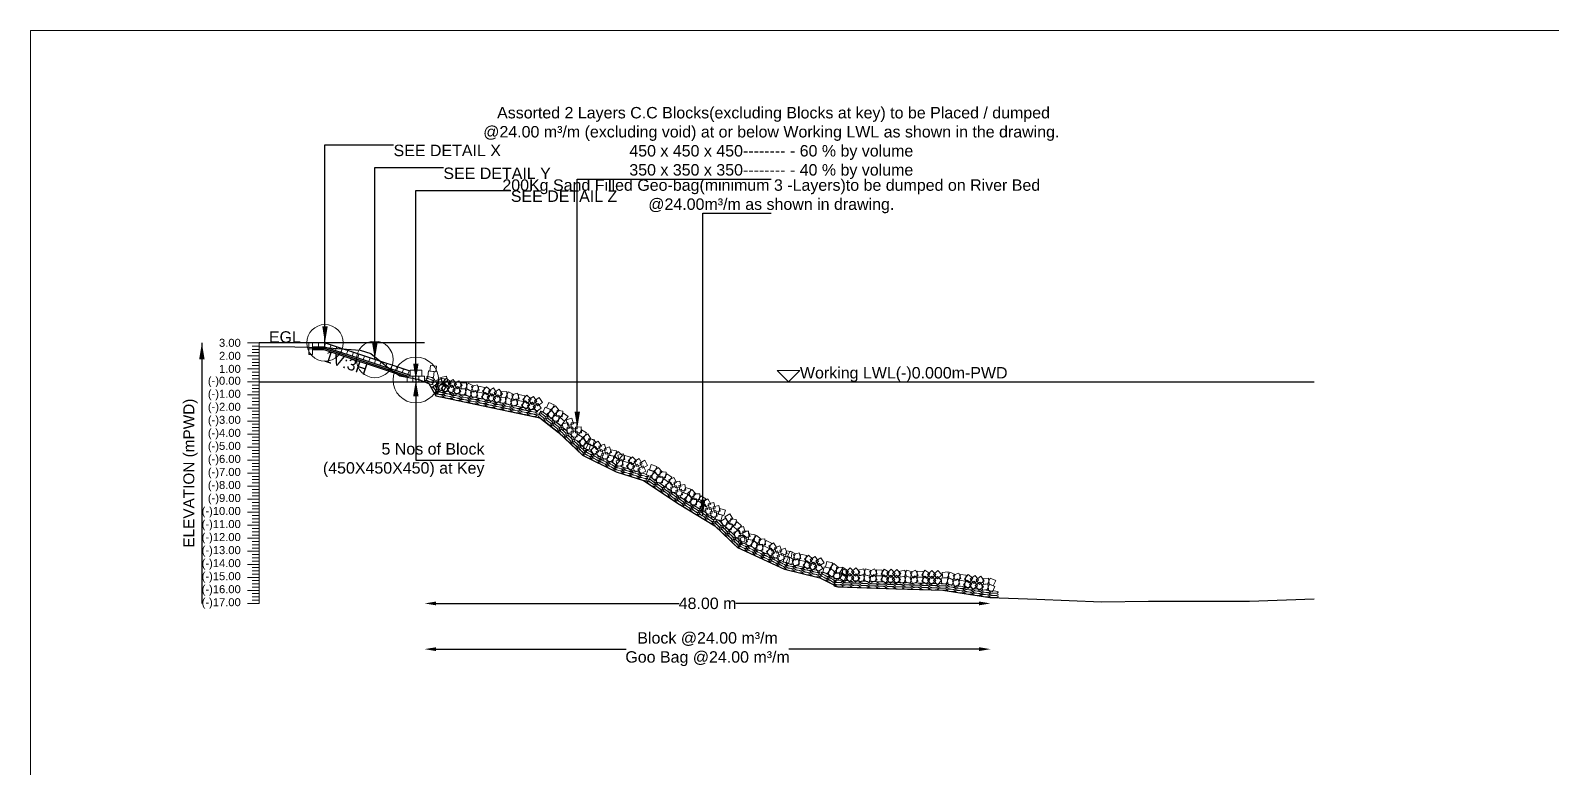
# Model space of a CAD drawing. Header units: inches. Extents: x 89000 to 380017, y -7071 to 0.
# Drawn here: x 280000 to 286658, y -3229 to 0 of the extents above; entities that cross this region are included whole.
import ezdxf

# ---------------------------------------------------------------- set-up
doc = ezdxf.new("R2010")
doc.units = ezdxf.units.IN
doc.header["$LTSCALE"] = 7
doc.header["$MEASUREMENT"] = 0
for name, color, linetype, lineweight in [('Cross Section Labels', 7, 'Continuous', 9), ('Existing_Bed_Level for Xsection', 7, 'Continuous', 25), ('Long Section Labels', 7, 'Continuous', 9)]:
    doc.layers.add(name, color=color, linetype=linetype, lineweight=lineweight)
doc.styles.get("Standard").update_dxf_attribs({"font": 'arial.ttf'})
doc.dimstyles.new('Appron Lebeling Style', dxfattribs={"dimtxt": 50, "dimasz": 50, "dimexe": 0.18, "dimexo": 0.0625, "dimgap": 0.09, "dimtad": 0, "dimtih": 1, "dimtoh": 1, "dimdec": 4, "dimzin": 0, "dimdsep": 46, "dimtxsty": 'Standard', "dimcen": 0.09, "dimse1": 1, "dimse2": 1, "dimadec": 0, "dimazin": 0, "dimtfac": 1, "dimtdec": 4, "dimtofl": 0, "dimtmove": 0, "dimatfit": 3, "dimfxl": 1, "dimtolj": 1, "dimtzin": 0, "dimarcsym": 0})
doc.dimstyles.get("Standard").update_dxf_attribs({"dimtxt": 0.18, "dimasz": 0.18, "dimexe": 0.18, "dimexo": 0.0625, "dimgap": 0.09, "dimtad": 0, "dimtih": 1, "dimtoh": 1, "dimdec": 4, "dimzin": 0, "dimdsep": 46, "dimtxsty": 'Standard', "dimcen": 0.09, "dimadec": 0, "dimazin": 0, "dimtfac": 1, "dimtdec": 4, "dimtofl": 0, "dimtmove": 0, "dimatfit": 3, "dimfxl": 1, "dimtolj": 1, "dimtzin": 0, "dimarcsym": 0})

# ---------------------------------------------------------------- blocks, each defined once
blk = doc.blocks.new('*D23')
at = {"layer": 'Cross Section Labels', "color": 0, "lineweight": -2, "transparency": 16777216}
for p, q in [((281774.4, -2506.8), (282838.3, -2506.8)), ((284149.3, -2506.8), (283085.5, -2506.8))]:
    blk.add_line(p, q, dxfattribs=at)
at = {"layer": 'Cross Section Labels', "color": 0, "transparency": 16777216}
for points in [[(281774.4, -2498.5), (281774.4, -2515.2), (281724.4, -2506.8)], [(284149.3, -2498.5), (284149.3, -2515.2), (284199.3, -2506.8)]]:
    blk.add_solid(points, dxfattribs=at)
at = {"layer": 'Defpoints', "color": 0, "transparency": 16777216}
for p in [(281724.4, -1537.8), (284199.3, -2480.7), (284199.3, -2506.8)]:
    blk.add_point(p, dxfattribs=at)
at = {"layer": 'Cross Section Labels', "color": 0, "transparency": 16777216, "insert": (282961.9, -2506.8), "char_height": 50, "attachment_point": 5}
blk.add_mtext('\\A1;48.00 m', dxfattribs=at)
blk = doc.blocks.new('*D24')
at = {"layer": 'Cross Section Labels', "color": 0, "lineweight": -2, "transparency": 16777216}
for p, q in [((281774.4, -2706.8), (282606.3, -2706.8)), ((284149.3, -2706.8), (283317.5, -2706.8))]:
    blk.add_line(p, q, dxfattribs=at)
at = {"layer": 'Cross Section Labels', "color": 0, "transparency": 16777216}
for points in [[(281774.4, -2698.5), (281774.4, -2715.2), (281724.4, -2706.8)], [(284149.3, -2698.5), (284149.3, -2715.2), (284199.3, -2706.8)]]:
    blk.add_solid(points, dxfattribs=at)
at = {"layer": 'Defpoints', "color": 0, "transparency": 16777216}
for p in [(281724.4, -1537.8), (284199.3, -2480.7), (284199.3, -2706.8)]:
    blk.add_point(p, dxfattribs=at)
at = {"layer": 'Cross Section Labels', "color": 0, "transparency": 16777216, "insert": (282961.9, -2706.8), "char_height": 50, "attachment_point": 5}
blk.add_mtext('\\A1;Block @24.00 m³/m ^JGoo Bag @24.00 m³/m ', dxfattribs=at)

msp = doc.modelspace()

# ---------------------------------------------------------------- linework, layer by layer
at = {"layer": 'Cross Section Labels'}
for points in [[(280000, 0), (290000, 0), (290000, -7071), (280000, -7071)], [(283316.01746, -1537.84), (283366.01746, -1487.84), (283266.01746, -1487.84)]]:
    msp.add_lwpolyline(points, close=True, dxfattribs=at)
for centre, radius in [((281288.36746, -1366.84), 80), ((281506.39246, -1439.515), 80), ((281685.94246, -1529.29), 100)]:
    msp.add_circle(centre, radius, dxfattribs=at)
at = {"layer": 'Existing_Bed_Level for Xsection'}
for points in [[(281724.41746, -1366.84), (281000, -1366.84)], [(281000, -1383.199), (281157.00058, -1384.909), (281283.64038, -1387.759), (281441.70044, -1398.589), (281489.12038, -1413.979), (281568.03342, -1476.85), (281615.92516, -1510.48), (281694.61334, -1525.87), (281742.86763, -1545.25), (281773.54984, -1598.83), (282228.4599, -1694.59), (282310.20722, -1758.43), (282415.39611, -1858.75), (282562.14416, -1931.71), (282682.31685, -1968.76), (282838.19477, -2073.07), (282994.10104, -2167.69), (283092.75321, -2262.31), (283297.74346, -2357.5), (283453.59188, -2394.55), (283531.72963, -2434.45), (283785.94942, -2443.57), (283991.18819, -2449.27), (284196.45815, -2480.62), (284401.75433, -2488.6), (284685.41355, -2500), (284890.7875, -2497.15), (285096.1743, -2497.15), (285331.84296, -2496.58), (285616.01246, -2486.89)], [(281660.29246, -1490.815), (281291.00001, -1367.71752), (281288.36746, -1366.84), (281285.59251, -1366.84), (281234.29251, -1366.84)], [(281234.29251, -1383.94), (281285.59251, -1383.94), (281660.29246, -1508.83998)], [(281234.29251, -1389.64), (281284.66753, -1389.64), (281652.31753, -1512.19)], [(281234.29251, -1395.34), (281283.74255, -1395.34), (281647.46746, -1516.58164)], [(281000, -1537.84), (285616.01246, -1537.84)]]:
    msp.add_lwpolyline(points, dxfattribs=at)
at = {"layer": 'Long Section Labels'}
for points in [[(281000, -1366.84), (280950, -1366.84)], [(281000, -1381.09), (280970, -1381.09)], [(281000, -1395.34), (280970, -1395.34)], [(281000, -2506.84), (281000, -2449.84), (281000, -2392.84), (281000, -2335.84), (281000, -2278.84), (281000, -2221.84), (281000, -2164.84), (281000, -2107.84), (281000, -2050.84), (281000, -1993.84), (281000, -1936.84), (281000, -1879.84), (281000, -1822.84), (281000, -1765.84), (281000, -1708.84), (281000, -1651.84), (281000, -1594.84), (281000, -1537.84), (281000, -1480.84), (281000, -1423.84), (281000, -1366.84)], [(281000, -1423.84), (280950, -1423.84)], [(281000, -1409.59), (280970, -1409.59)], [(281000, -1438.09), (280970, -1438.09)], [(281000, -1452.34), (280970, -1452.34)], [(281000, -1480.84), (280950, -1480.84)], [(281000, -1466.59), (280970, -1466.59)], [(281000, -1495.09), (280970, -1495.09)], [(281000, -1509.34), (280970, -1509.34)], [(281000, -1523.59), (280970, -1523.59)], [(281000, -1537.84), (280950, -1537.84)], [(281000, -1594.84), (280950, -1594.84)], [(281000, -1552.09), (280970, -1552.09)], [(281000, -1566.34), (280970, -1566.34)], [(281000, -1580.59), (280970, -1580.59)], [(281000, -1651.84), (280950, -1651.84)], [(281000, -1609.09), (280970, -1609.09)], [(281000, -1623.34), (280970, -1623.34)], [(281000, -1637.59), (280970, -1637.59)], [(281000, -1708.84), (280950, -1708.84)], [(281000, -1666.09), (280970, -1666.09)], [(281000, -1680.34), (280970, -1680.34)], [(281000, -1694.59), (280970, -1694.59)], [(281000, -1723.09), (280970, -1723.09)], [(281000, -1765.84), (280950, -1765.84)], [(281000, -1737.34), (280970, -1737.34)], [(281000, -1751.59), (280970, -1751.59)], [(281000, -1780.09), (280970, -1780.09)], [(281000, -1794.34), (280970, -1794.34)], [(281000, -1822.84), (280950, -1822.84)], [(281000, -1808.59), (280970, -1808.59)], [(281000, -1837.09), (280970, -1837.09)], [(281000, -1851.34), (280970, -1851.34)], [(281000, -1879.84), (280950, -1879.84)], [(281000, -1865.59), (280970, -1865.59)], [(281000, -1894.09), (280970, -1894.09)], [(281000, -1908.34), (280970, -1908.34)], [(281000, -1922.59), (280970, -1922.59)], [(281000, -1936.84), (280950, -1936.84)], [(281000, -1993.84), (280950, -1993.84)], [(281000, -1951.09), (280970, -1951.09)], [(281000, -1965.34), (280970, -1965.34)], [(281000, -1979.59), (280970, -1979.59)], [(281000, -2050.84), (280950, -2050.84)], [(281000, -2008.09), (280970, -2008.09)], [(281000, -2022.34), (280970, -2022.34)], [(281000, -2036.59), (280970, -2036.59)], [(281000, -2107.84), (280950, -2107.84)], [(281000, -2065.09), (280970, -2065.09)], [(281000, -2079.34), (280970, -2079.34)], [(281000, -2093.59), (280970, -2093.59)], [(281000, -2122.09), (280970, -2122.09)], [(281000, -2164.84), (280950, -2164.84)], [(281000, -2136.34), (280970, -2136.34)], [(281000, -2150.59), (280970, -2150.59)], [(281000, -2179.09), (280970, -2179.09)], [(281000, -2193.34), (280970, -2193.34)], [(281000, -2221.84), (280950, -2221.84)], [(281000, -2207.59), (280970, -2207.59)], [(281000, -2236.09), (280970, -2236.09)], [(281000, -2250.34), (280970, -2250.34)], [(281000, -2278.84), (280950, -2278.84)], [(281000, -2264.59), (280970, -2264.59)], [(281000, -2293.09), (280970, -2293.09)], [(281000, -2307.34), (280970, -2307.34)], [(281000, -2321.59), (280970, -2321.59)], [(281000, -2335.84), (280950, -2335.84)], [(281000, -2392.84), (280950, -2392.84)], [(281000, -2350.09), (280970, -2350.09)], [(281000, -2364.34), (280970, -2364.34)], [(281000, -2378.59), (280970, -2378.59)], [(281000, -2449.84), (280950, -2449.84)], [(281000, -2407.09), (280970, -2407.09)], [(281000, -2421.34), (280970, -2421.34)], [(281000, -2435.59), (280970, -2435.59)], [(281000, -2506.84), (280950, -2506.84)], [(281000, -2464.09), (280970, -2464.09)], [(281000, -2478.34), (280970, -2478.34)], [(281000, -2492.59), (280970, -2492.59)]]:
    msp.add_lwpolyline(points, dxfattribs=at)
for points in [[(281234.29251, -1366.84), (281217.19251, -1366.84), (281217.19251, -1392.49), (281234.29251, -1392.49)], [(281234.29251, -1392.49), (281217.19251, -1392.49), (281217.19251, -1418.14), (281234.29251, -1418.14)], [(281259.94251, -1366.84), (281234.29251, -1366.84), (281234.29251, -1383.94), (281259.94251, -1383.94)], [(281285.59251, -1366.84), (281259.94251, -1366.84), (281259.94251, -1383.94), (281285.59251, -1383.94)], [(281315.33373, -1375.82876), (281291.00001, -1367.71752), (281285.59251, -1383.94), (281309.92624, -1392.05124)], [(281339.66746, -1383.94), (281315.33373, -1375.82876), (281309.92624, -1392.05124), (281334.25996, -1400.16248)], [(281364.00118, -1392.05124), (281339.66746, -1383.94), (281334.25996, -1400.16248), (281358.59369, -1408.27373)], [(281388.33491, -1400.16248), (281364.00118, -1392.05124), (281358.59369, -1408.27373), (281382.92742, -1416.38497)], [(281412.66864, -1408.27373), (281388.33491, -1400.16248), (281382.92742, -1416.38497), (281407.26114, -1424.49621)], [(281437.00236, -1416.38497), (281412.66864, -1408.27373), (281407.26114, -1424.49621), (281431.59487, -1432.60745)], [(281461.33609, -1424.49621), (281437.00236, -1416.38497), (281431.59487, -1432.60745), (281455.9286, -1440.7187)], [(281485.66982, -1432.60745), (281461.33609, -1424.49621), (281455.9286, -1440.7187), (281480.26232, -1448.82994)], [(281510.00354, -1440.7187), (281485.66982, -1432.60745), (281480.26232, -1448.82994), (281504.59605, -1456.94118)], [(281534.33727, -1448.82994), (281510.00354, -1440.7187), (281504.59605, -1456.94118), (281528.92978, -1465.05242)], [(281558.671, -1456.94118), (281534.33727, -1448.82994), (281528.92978, -1465.05242), (281553.2635, -1473.16366)], [(281583.00472, -1465.05242), (281558.671, -1456.94118), (281553.2635, -1473.16366), (281577.59723, -1481.27491)], [(281607.33845, -1473.16366), (281583.00472, -1465.05242), (281577.59723, -1481.27491), (281601.93096, -1489.38615)], [(281631.67218, -1481.27491), (281607.33845, -1473.16366), (281601.93096, -1489.38615), (281626.26468, -1497.49739)], [(281656.0059, -1489.38615), (281631.67218, -1481.27491), (281626.26468, -1497.49739), (281650.59841, -1505.60863)], [(281673.11746, -1512.19), (281647.46746, -1512.19), (281647.46746, -1537.84), (281673.11746, -1537.84)], [(281685.94246, -1486.54), (281660.29246, -1486.54), (281660.29246, -1512.19), (281685.94246, -1512.19)], [(281698.76746, -1512.19), (281673.11746, -1512.19), (281673.11746, -1537.84), (281698.76746, -1537.84)], [(281711.59246, -1486.54), (281685.94246, -1486.54), (281685.94246, -1512.19), (281711.59246, -1512.19)], [(281724.41746, -1512.19), (281698.76746, -1512.19), (281698.76746, -1537.84), (281724.41746, -1537.84)], [(281766.19928, -1492.54415), (281740.73344, -1489.47597), (281737.66527, -1514.94181), (281763.1311, -1518.00999)], [(281775.75873, -1468.74207), (281750.2929, -1465.67389), (281747.22472, -1491.13972), (281772.69055, -1494.2079)], [(281804.13617, -1549.69258), (281797.59013, -1524.89194), (281772.78949, -1531.43798), (281779.33553, -1556.23862)], [(281810.62964, -1524.50405), (281785.52972, -1519.22044), (281780.24611, -1544.32036), (281805.34603, -1549.60397)], [(281826.39496, -1536.94624), (281819.84891, -1512.1456), (281795.04827, -1518.69164), (281801.59431, -1543.49228)], [(281838.64774, -1538.70015), (281819.54212, -1521.58588), (281802.42786, -1540.69149), (281821.53347, -1557.80576)], [(281849.38086, -1527.2326), (281827.89088, -1541.23629), (281841.89457, -1562.72627), (281863.38455, -1548.72258)], [(281805.34603, -1549.60397), (281780.24611, -1544.32036), (281774.9625, -1569.42028), (281800.06242, -1574.70389)], [(281818.74771, -1558.20229), (281796.5874, -1545.28552), (281783.67063, -1567.44583), (281805.83094, -1580.3626)], [(281833.36412, -1563.80007), (281814.25851, -1546.6858), (281797.14425, -1565.79141), (281816.24986, -1582.90568)], [(281841.00649, -1545.45595), (281818.84618, -1532.53918), (281805.92941, -1554.69949), (281828.08972, -1567.61626)], [(281844.09725, -1552.33252), (281822.60727, -1566.33621), (281836.61096, -1587.82619), (281858.10094, -1573.8225)], [(281883.20383, -1579.09197), (281869.18303, -1557.61315), (281847.70421, -1571.63395), (281861.72501, -1593.11277)], [(281888.48744, -1553.99206), (281874.46665, -1532.51324), (281852.98783, -1546.53403), (281867.00862, -1568.01285)], [(281902.66093, -1567.14169), (281877.04905, -1568.53958), (281878.44695, -1594.15146), (281904.05883, -1592.75357)], [(281907.94455, -1542.04177), (281882.33267, -1543.43967), (281883.73056, -1569.05155), (281909.34244, -1567.65365)], [(281932.89353, -1580.29502), (281910.0187, -1568.69052), (281898.41419, -1591.56535), (281921.28903, -1603.16986)], [(281938.17714, -1555.1951), (281915.30231, -1543.5906), (281903.69781, -1566.46543), (281926.57264, -1578.06994)], [(281948.96584, -1575.04212), (281924.5821, -1583.00174), (281932.54172, -1607.38548), (281956.92546, -1599.42586)], [(281954.24946, -1549.9422), (281929.86571, -1557.90182), (281937.82533, -1582.28556), (281962.20907, -1574.32594)], [(281981.04547, -1586.58926), (281955.94555, -1581.30565), (281950.66193, -1606.40557), (281975.76185, -1611.68918)], [(281986.32908, -1561.48934), (281961.22916, -1556.20573), (281955.94555, -1581.30565), (281981.04547, -1586.58926)], [(282009.06356, -1600.78535), (281989.95795, -1583.67109), (281972.84368, -1602.7767), (281991.94929, -1619.89096)], [(282014.34717, -1575.68543), (281995.24156, -1558.57117), (281978.12729, -1577.67678), (281997.23291, -1594.79104)], [(282019.79668, -1589.3178), (281998.3067, -1603.32149), (282012.31039, -1624.81147), (282033.80037, -1610.80778)], [(282025.0803, -1564.21788), (282003.59032, -1578.22157), (282017.59401, -1599.71155), (282039.08398, -1585.70786)], [(282058.90327, -1616.07726), (282044.88247, -1594.59844), (282023.40365, -1608.61924), (282037.42445, -1630.09806)], [(282064.18688, -1590.97734), (282050.16608, -1569.49852), (282028.68726, -1583.51932), (282042.70806, -1604.99814)], [(282083.64398, -1579.02705), (282058.0321, -1580.42495), (282059.43, -1606.03683), (282085.04188, -1604.63893)], [(282113.87658, -1592.18039), (282091.00174, -1580.57588), (282079.39724, -1603.45072), (282102.27207, -1615.05522)], [(282129.94889, -1586.92748), (282105.56515, -1594.8871), (282113.52476, -1619.27085), (282137.90851, -1611.31123)], [(282162.02851, -1598.47462), (282136.92859, -1593.19101), (282131.64498, -1618.29093), (282156.7449, -1623.57454)], [(282190.0466, -1612.67072), (282170.94099, -1595.55645), (282153.82673, -1614.66206), (282172.93234, -1631.77633)], [(282078.36037, -1604.12697), (282052.74849, -1605.52487), (282054.14639, -1631.13675), (282079.75827, -1629.73885)], [(282108.59296, -1617.28031), (282085.71813, -1605.6758), (282074.11363, -1628.55064), (282096.98846, -1640.15514)], [(282124.66528, -1612.0274), (282100.28153, -1619.98702), (282108.24115, -1644.37077), (282132.6249, -1636.41115)], [(282156.7449, -1623.57454), (282131.64498, -1618.29093), (282126.36137, -1643.39085), (282151.46129, -1648.67446)], [(282184.76299, -1637.77063), (282165.65738, -1620.65637), (282148.54312, -1639.76198), (282167.64873, -1656.87625)], [(282195.49612, -1626.30309), (282174.00614, -1640.30678), (282188.00983, -1661.79675), (282209.49981, -1647.79307)], [(282200.77973, -1601.20317), (282179.28975, -1615.20686), (282193.29344, -1636.69684), (282214.78342, -1622.69315)], [(282234.6027, -1653.06254), (282220.5819, -1631.58372), (282199.10308, -1645.60452), (282213.12388, -1667.08334)], [(282239.88631, -1627.96262), (282225.86552, -1606.4838), (282204.3867, -1620.5046), (282218.40749, -1641.98342)], [(282274.97654, -1657.82825), (282251.36145, -1647.81576), (282241.34896, -1671.43085), (282264.96405, -1681.44334)], [(282290.76396, -1637.61242), (282267.14887, -1627.59993), (282257.13637, -1651.21502), (282280.75147, -1661.22751)], [(282296.3394, -1682.94097), (282280.90259, -1662.45616), (282260.41778, -1677.89296), (282275.85458, -1698.37778)], [(282312.12681, -1662.72514), (282296.69001, -1642.24032), (282276.20519, -1657.67713), (282291.642, -1678.16194)], [(282328.87113, -1665.07885), (282303.47214, -1661.49925), (282299.89254, -1686.89825), (282325.29154, -1690.47784)], [(282313.08372, -1685.29468), (282287.68472, -1681.71509), (282284.10513, -1707.11408), (282309.50412, -1710.69368)], [(282336.81188, -1709.77759), (282316.59605, -1693.99017), (282300.80863, -1714.20601), (282321.02447, -1729.99342)], [(282352.5993, -1689.56175), (282332.38346, -1673.77434), (282316.59605, -1693.99017), (282336.81188, -1709.77759)], [(282357.82906, -1739.45268), (282350.59065, -1714.8452), (282325.98317, -1722.08361), (282333.22158, -1746.69109)], [(282375.53167, -1720.89089), (282368.29327, -1696.28342), (282343.68579, -1703.52182), (282350.9242, -1728.1293)], [(282390.69338, -1716.78879), (282365.05034, -1717.38611), (282365.64765, -1743.02915), (282391.2907, -1742.43184)], [(282372.99077, -1735.35058), (282347.34772, -1735.9479), (282347.94504, -1761.59094), (282373.58808, -1760.99362)], [(282392.15984, -1778.68579), (282391.5421, -1753.04323), (282365.89954, -1753.66096), (282366.51728, -1779.30352)], [(282414.99363, -1778.76459), (282392.48008, -1766.47384), (282380.18932, -1788.98739), (282402.70287, -1801.27814)], [(282409.86245, -1760.124), (282409.24472, -1734.48144), (282383.60216, -1735.09918), (282384.21989, -1760.74174)], [(282432.69624, -1760.20281), (282410.18269, -1747.91205), (282397.89194, -1770.4256), (282420.40549, -1782.71636)], [(282433.77795, -1805.86015), (282420.43481, -1783.95392), (282398.52857, -1797.29706), (282411.87171, -1819.20329)], [(282451.48056, -1787.29837), (282438.13742, -1765.39213), (282416.23119, -1778.73527), (282429.57433, -1800.64151)], [(282467.91146, -1791.29058), (282442.98881, -1785.22563), (282436.92386, -1810.14829), (282461.84652, -1816.21324)], [(282473.75498, -1798.00957), (282450.78706, -1786.59041), (282439.3679, -1809.55833), (282462.33582, -1820.97749)], [(282497.30874, -1818.78847), (282483.11472, -1797.42373), (282461.74998, -1811.61774), (282475.94399, -1832.98249)], [(282450.20885, -1809.85237), (282425.28619, -1803.78742), (282419.22124, -1828.71008), (282444.1439, -1834.77503)], [(282462.33582, -1820.97749), (282439.3679, -1809.55833), (282427.94874, -1832.52625), (282450.91666, -1843.94541)], [(282485.88958, -1841.75639), (282471.69556, -1820.39165), (282450.33082, -1834.58566), (282464.52483, -1855.95041)], [(282499.15915, -1833.35263), (282474.84056, -1841.50916), (282482.99709, -1865.82774), (282507.31567, -1857.67122)], [(282510.57831, -1810.38471), (282486.25972, -1818.54124), (282494.41625, -1842.85982), (282518.73483, -1834.7033)], [(282530.29002, -1869.07744), (282522.11413, -1844.76536), (282497.80205, -1852.94125), (282505.97794, -1877.25333)], [(282541.70918, -1846.10952), (282533.53329, -1821.79744), (282509.22121, -1829.97333), (282517.3971, -1854.28541)], [(282552.12511, -1862.39783), (282526.98329, -1857.31735), (282521.9028, -1882.45917), (282547.04463, -1887.53966)], [(282563.54427, -1839.42992), (282538.40244, -1834.34943), (282533.32196, -1859.49126), (282558.46378, -1864.57174)], [(282589.50346, -1859.75577), (282570.27706, -1842.77732), (282553.2986, -1862.00372), (282572.52501, -1878.98217)], [(282594.00019, -1852.51904), (282568.99067, -1858.21522), (282574.68684, -1883.22474), (282599.69636, -1877.52856)], [(282624.88929, -1866.95172), (282600.37779, -1859.39467), (282592.82074, -1883.90616), (282617.33224, -1891.46321)], [(282578.0843, -1882.72369), (282558.8579, -1865.74523), (282541.87945, -1884.97164), (282561.10585, -1901.95009)], [(282586.44314, -1877.03054), (282561.43362, -1882.72672), (282567.1298, -1907.73624), (282592.13931, -1902.04006)], [(282617.33224, -1891.46321), (282592.82074, -1883.90616), (282585.26369, -1908.41766), (282609.77519, -1915.97471)], [(282643.93456, -1908.16228), (282626.47425, -1889.37239), (282607.68436, -1906.83269), (282625.14467, -1925.62259)], [(282651.49161, -1883.65078), (282634.0313, -1864.86089), (282615.24141, -1882.3212), (282632.70172, -1901.11109)], [(282655.6715, -1897.72442), (282632.99084, -1909.704), (282644.97042, -1932.38465), (282667.65107, -1920.40508)], [(282663.22855, -1873.21292), (282640.54789, -1885.1925), (282652.52747, -1907.87316), (282675.20812, -1895.89358)], [(282692.16683, -1927.94833), (282680.16919, -1905.27721), (282657.49808, -1917.27485), (282669.49572, -1939.94596)], [(282699.72388, -1903.43683), (282687.72624, -1880.76572), (282665.05513, -1892.76335), (282677.05277, -1915.43446)], [(282725.96082, -1928.65363), (282701.6761, -1920.39682), (282693.41929, -1944.68153), (282717.70401, -1952.93835)], [(282740.22591, -1907.33628), (282715.9412, -1899.07946), (282707.68438, -1923.36418), (282731.9691, -1931.621)], [(282763.36989, -1930.81768), (282746.47486, -1911.51793), (282727.17511, -1928.41297), (282744.07014, -1947.71272)], [(282780.2416, -1931.93926), (282754.6487, -1930.22868), (282752.93812, -1955.82158), (282778.53101, -1957.53216)], [(282749.1048, -1952.13504), (282732.20977, -1932.83529), (282712.91002, -1949.73032), (282729.80505, -1969.03007)], [(282765.9765, -1953.25661), (282740.3836, -1951.54603), (282738.67302, -1977.13893), (282764.26592, -1978.84951)], [(282791.43334, -1975.93674), (282770.11599, -1961.67164), (282755.85089, -1982.989), (282777.16825, -1997.25409)], [(282805.69843, -1954.61938), (282784.38108, -1940.35429), (282770.11599, -1961.67164), (282791.43334, -1975.93674)], [(282812.13368, -1999.55957), (282800.79108, -1976.55375), (282777.78526, -1987.89635), (282789.12786, -2010.90217)], [(282826.39878, -1978.24222), (282815.05618, -1955.23639), (282792.05035, -1966.579), (282803.39295, -1989.58482)], [(282826.36977, -1992.92343), (282801.2072, -1997.90011), (282806.18388, -2023.06268), (282831.34645, -2018.086)], [(282840.63486, -1971.60607), (282815.47229, -1976.58276), (282820.44897, -2001.74533), (282845.61155, -1996.76865)], [(282866.93693, -2011.02174), (282861.94021, -1985.86313), (282836.78161, -1990.85985), (282841.77833, -2016.01846)], [(282852.67184, -2032.33909), (282847.67512, -2007.18049), (282822.51652, -2012.17721), (282827.51324, -2037.33581)], [(282875.1823, -2028.50929), (282850.89758, -2020.25248), (282842.64077, -2044.5372), (282866.92548, -2052.79401)], [(282889.44739, -2007.19194), (282865.16267, -1998.93512), (282856.90586, -2023.21984), (282881.19058, -2031.47666)], [(282897.33475, -2049.35085), (282879.60235, -2030.81751), (282861.06901, -2048.54991), (282878.80141, -2067.08324)], [(282910.6427, -2027.42321), (282892.9103, -2008.88988), (282874.37696, -2026.62228), (282892.10936, -2045.15561)], [(282914.23955, -2049.72484), (282888.59603, -2049.14828), (282888.01947, -2074.7918), (282913.66299, -2075.36836)], [(282927.5475, -2027.79721), (282901.90398, -2027.22065), (282901.32742, -2052.86417), (282926.97094, -2053.44073)], [(282940.67493, -2071.25643), (282918.7473, -2057.94848), (282905.43935, -2079.87611), (282927.36699, -2093.18406)], [(282953.98288, -2049.3288), (282932.05525, -2036.02085), (282918.7473, -2057.94848), (282940.67493, -2071.25643)], [(282975.70813, -2072.01262), (282963.35876, -2049.53118), (282940.87731, -2061.88055), (282953.22669, -2084.362)], [(282962.40019, -2093.94025), (282950.05081, -2071.45881), (282927.56936, -2083.80818), (282939.91874, -2106.28963)], [(282976.32872, -2086.68074), (282951.41098, -2092.76585), (282957.49609, -2117.6836), (282982.41384, -2111.59848)], [(282989.63667, -2064.75311), (282964.71893, -2070.83822), (282970.80404, -2095.75596), (282995.72178, -2089.67085)], [(283004.34896, -2124.89408), (282998.244, -2099.98119), (282973.33112, -2106.08615), (282979.43607, -2130.99904)], [(283017.65691, -2102.96645), (283011.55195, -2078.05356), (282986.63906, -2084.15852), (282992.74402, -2109.07141)], [(283026.66793, -2120.07206), (283002.04167, -2112.8978), (282994.86741, -2137.52406), (283019.49367, -2144.69832)], [(283039.97588, -2098.14443), (283015.34962, -2090.97017), (283008.17536, -2115.59643), (283032.80162, -2122.77069)], [(283072.70022, -2136.92407), (283059.41908, -2114.9802), (283037.4752, -2128.26134), (283050.75634, -2150.20521)], [(283054.94518, -2155.43573), (283041.66404, -2133.49185), (283019.72016, -2146.77299), (283033.0013, -2168.71687)], [(283071.36473, -2159.47439), (283046.45932, -2153.33899), (283040.32392, -2178.2444), (283065.22933, -2184.37979)], [(283092.48932, -2186.23611), (283073.97767, -2168.48108), (283056.22264, -2186.99273), (283074.73429, -2204.74777)], [(283089.11976, -2140.96273), (283064.21435, -2134.82734), (283058.07896, -2159.73274), (283082.98437, -2165.86814)], [(283110.24436, -2167.72446), (283091.7327, -2149.96943), (283073.97767, -2168.48108), (283092.48932, -2186.23611)], [(283108.76595, -2213.09899), (283101.59716, -2188.47114), (283076.96931, -2195.63993), (283084.1381, -2220.26778)], [(283126.52099, -2194.58733), (283119.35219, -2169.95948), (283094.72434, -2177.12828), (283101.89314, -2201.75613)], [(283147.88137, -2213.42929), (283139.06046, -2189.34373), (283114.9749, -2198.16464), (283123.79582, -2222.2502)], [(283141.69423, -2190.52812), (283116.0496, -2191.05292), (283116.5744, -2216.69755), (283142.21903, -2216.17275)], [(283123.9392, -2209.03978), (283098.29457, -2209.56458), (283098.81937, -2235.20921), (283124.464, -2234.68441)], [(283137.07838, -2236.69337), (283128.25746, -2212.60782), (283104.17191, -2221.42873), (283112.99282, -2245.51429)], [(283158.72769, -2229.43422), (283133.4594, -2225.02559), (283129.05077, -2250.29388), (283154.31906, -2254.70251)], [(283169.53069, -2206.17013), (283144.2624, -2201.7615), (283139.85376, -2227.02979), (283165.12205, -2231.43842)], [(283185.21936, -2249.06103), (283165.5473, -2232.601), (283149.08727, -2252.27306), (283168.75934, -2268.73309)], [(283196.02236, -2225.79694), (283176.3503, -2209.33691), (283159.89027, -2229.00897), (283179.56233, -2245.469)], [(283202.06194, -2247.56443), (283176.51179, -2249.8255), (283178.77287, -2275.37565), (283204.32302, -2273.11457)], [(283212.86494, -2224.30034), (283187.31479, -2226.56141), (283189.57587, -2252.11156), (283215.12601, -2249.85048)], [(283230.71504, -2266.04249), (283207.45095, -2255.23949), (283196.64795, -2278.50358), (283219.91204, -2289.30657)], [(283241.51803, -2242.7784), (283218.25394, -2231.9754), (283207.45095, -2255.23949), (283230.71504, -2266.04249)], [(283265.6172, -2262.9222), (283250.85884, -2241.94332), (283229.87996, -2256.70168), (283244.63832, -2277.68056)], [(283278.65809, -2254.16778), (283254.56551, -2262.96951), (283263.36725, -2287.06209), (283287.45982, -2278.26035)], [(283254.8142, -2286.18629), (283240.05584, -2265.20741), (283219.07696, -2279.96577), (283233.83532, -2300.94465)], [(283267.85509, -2277.43187), (283243.76252, -2286.2336), (283252.56425, -2310.32617), (283276.65682, -2301.52444)], [(283299.92699, -2312.31434), (283291.10608, -2288.22878), (283267.02052, -2297.0497), (283275.84144, -2321.13525)], [(283310.72999, -2289.05025), (283301.90907, -2264.96469), (283277.82352, -2273.78561), (283286.64443, -2297.87116)], [(283321.57631, -2305.05518), (283296.30802, -2300.64655), (283291.89939, -2325.91484), (283317.16768, -2330.32347)], [(283332.3793, -2281.7911), (283307.11101, -2277.38246), (283302.70238, -2302.65075), (283327.97067, -2307.05938)], [(283340.48855, -2315.28109), (283317.92221, -2303.08753), (283305.72866, -2325.65388), (283328.295, -2337.84743)], [(283346.42101, -2290.32656), (283323.85467, -2278.13301), (283311.66112, -2300.69935), (283334.22746, -2312.8929)], [(283356.69163, -2310.44657), (283332.10975, -2317.77145), (283339.43463, -2342.35332), (283364.01651, -2335.02844)], [(283362.62409, -2285.49204), (283338.04221, -2292.81692), (283345.3671, -2317.3988), (283369.94897, -2310.07392)], [(283388.46115, -2322.82138), (283363.50662, -2316.88892), (283357.57416, -2341.84344), (283382.52869, -2347.77591)], [(283394.39361, -2297.86685), (283369.43909, -2291.93439), (283363.50662, -2316.88892), (283388.46115, -2322.82138)], [(283416.10184, -2337.73897), (283397.44628, -2320.13521), (283379.84252, -2338.79078), (283398.49808, -2356.39454)], [(283422.03431, -2312.78445), (283403.37874, -2295.18069), (283385.77498, -2313.83625), (283404.43055, -2331.44001)], [(283427.12862, -2326.5535), (283405.28286, -2339.99543), (283418.7248, -2361.84118), (283440.57055, -2348.39925)], [(283433.06108, -2301.59897), (283411.21533, -2315.0409), (283424.65726, -2336.88666), (283446.50301, -2323.44472)], [(283471.46088, -2329.36314), (283458.00156, -2307.52809), (283436.16651, -2320.98742), (283449.62584, -2342.82246)], [(283508.27382, -2328.99222), (283483.18797, -2323.6422), (283477.83795, -2348.72805), (283502.9238, -2354.07807)], [(283465.52842, -2354.31766), (283452.06909, -2332.48262), (283430.23405, -2345.94194), (283443.69337, -2367.77699)], [(283496.60882, -2351.83626), (283471.52297, -2346.48624), (283466.17294, -2371.57209), (283491.25879, -2376.92211)], [(283522.34837, -2372.43955), (283503.30529, -2355.25573), (283486.12147, -2374.29881), (283505.16455, -2391.48263)], [(283534.01337, -2349.59551), (283514.9703, -2332.41169), (283497.78648, -2351.45477), (283516.82955, -2368.63859)], [(283539.23512, -2371.57354), (283513.61831, -2372.87803), (283514.9228, -2398.49483), (283540.53961, -2397.19034)], [(283550.90012, -2348.7295), (283525.28332, -2350.03399), (283526.58781, -2375.65079), (283552.20461, -2374.3463)], [(283567.17752, -2391.10967), (283544.33348, -2379.44467), (283532.66848, -2402.28871), (283555.51252, -2413.95371)], [(283575.57459, -2389.39317), (283553.82696, -2375.79305), (283540.22684, -2397.54067), (283561.97447, -2411.1408)], [(283576.49418, -2363.75966), (283554.74655, -2350.15954), (283541.14643, -2371.90716), (283562.89405, -2385.50729)], [(283578.84253, -2368.26563), (283555.99849, -2356.60063), (283544.33348, -2379.44467), (283567.17752, -2391.10967)], [(283584.19169, -2376.26114), (283565.40886, -2393.72905), (283582.87676, -2412.51188), (283601.65959, -2395.04398)], [(283585.11128, -2350.62763), (283566.32845, -2368.09554), (283583.79635, -2386.87837), (283602.57918, -2369.41047)], [(283627.29362, -2395.94913), (283609.81077, -2377.18021), (283591.04185, -2394.66307), (283608.52471, -2413.43199)], [(283628.21321, -2370.31562), (283610.73035, -2351.5467), (283591.96144, -2369.02956), (283609.44429, -2387.79848)], [(283644.42411, -2380.85163), (283619.42718, -2386.60283), (283625.17838, -2411.59975), (283650.17531, -2405.84855)], [(283645.3437, -2355.21812), (283620.34677, -2360.96932), (283626.09797, -2385.96624), (283651.0949, -2380.21504)], [(283676.45884, -2388.64881), (283651.93829, -2381.12119), (283644.41067, -2405.64175), (283668.93123, -2413.16936)], [(283677.37843, -2363.0153), (283652.85788, -2355.48768), (283645.33026, -2380.00824), (283669.85081, -2387.53585)], [(283691.398, -2380.72834), (283668.73174, -2392.73514), (283680.73854, -2415.40139), (283703.4048, -2403.3946)], [(283692.31759, -2355.09483), (283669.65133, -2367.10163), (283681.65813, -2389.76788), (283704.32438, -2377.76109)], [(283724.97833, -2386.62749), (283699.34482, -2385.70791), (283698.42523, -2411.34142), (283724.05874, -2412.261)], [(283725.89792, -2360.99398), (283700.2644, -2360.07439), (283699.34482, -2385.70791), (283724.97833, -2386.62749)], [(283755.00916, -2395.83029), (283733.26154, -2382.23017), (283719.66141, -2403.97779), (283741.40904, -2417.57792)], [(283755.92875, -2370.19678), (283734.18113, -2356.59666), (283720.581, -2378.34428), (283742.32863, -2391.94441)], [(283763.62626, -2382.69826), (283744.84343, -2400.16617), (283762.31133, -2418.949), (283781.09417, -2401.4811)], [(283764.54585, -2357.06475), (283745.76302, -2374.53266), (283763.23092, -2393.31549), (283782.01376, -2375.84759)], [(283806.39419, -2402.21942), (283788.76, -2383.59262), (283770.13319, -2401.22681), (283787.76739, -2419.85362)], [(283807.10628, -2376.57931), (283789.47209, -2357.95251), (283770.84529, -2375.5867), (283788.47948, -2394.2135)], [(283823.40192, -2386.98377), (283798.45236, -2392.9371), (283804.40569, -2417.88665), (283829.35525, -2411.93332)], [(283824.11401, -2361.34365), (283799.16445, -2367.29698), (283805.11778, -2392.24654), (283830.06734, -2386.29321)], [(283855.49871, -2394.52142), (283830.91804, -2387.19251), (283823.58913, -2411.77318), (283848.1698, -2419.10209)], [(283856.2108, -2368.8813), (283831.63013, -2361.5524), (283824.30122, -2386.13307), (283848.88189, -2393.46198)], [(283870.37327, -2386.48029), (283847.80494, -2398.67015), (283859.99479, -2421.23849), (283882.56313, -2409.04863)], [(283871.08536, -2360.84018), (283848.51703, -2373.03004), (283860.70688, -2395.59838), (283883.27522, -2383.40852)], [(283904.00025, -2392.10747), (283878.36014, -2391.39538), (283877.64804, -2417.03549), (283903.28816, -2417.74758)], [(283904.71234, -2366.46736), (283879.07223, -2365.75527), (283878.36014, -2391.39538), (283904.00025, -2392.10747)], [(283934.10458, -2401.06691), (283912.2476, -2387.64325), (283898.82394, -2409.50024), (283920.68092, -2422.9239)], [(283934.81667, -2375.4268), (283912.95969, -2362.00314), (283899.53603, -2383.86012), (283921.39301, -2397.28378)], [(283942.61512, -2387.86557), (283923.97428, -2405.48492), (283941.59363, -2424.12576), (283960.23447, -2406.50641)], [(283943.32721, -2362.22545), (283924.68637, -2379.84481), (283942.30572, -2398.48565), (283960.94656, -2380.86629)], [(283985.87498, -2407.20406), (283968.24079, -2388.57726), (283949.61399, -2406.21145), (283967.24818, -2424.83825)], [(283986.58708, -2381.56395), (283968.95288, -2362.93714), (283950.32608, -2380.57134), (283967.96027, -2399.19814)], [(284009.86844, -2393.85084), (283984.37473, -2396.67801), (283987.2019, -2422.17173), (284012.69561, -2419.34456)], [(284013.74096, -2368.49485), (283988.24724, -2371.32202), (283991.07441, -2396.81574), (284016.56812, -2393.98857)], [(284040.78893, -2405.29391), (284017.30127, -2394.98603), (284006.99339, -2418.47368), (284030.48105, -2428.78157)], [(284044.66144, -2379.93792), (284021.17378, -2369.63004), (284010.8659, -2393.1177), (284034.35356, -2403.42558)], [(284060.41505, -2373.79494), (284036.51428, -2383.10493), (284045.82427, -2407.0057), (284069.72504, -2397.69571)], [(284093.0899, -2383.53109), (284067.73391, -2379.65858), (284063.8614, -2405.01457), (284089.21739, -2408.88708)], [(284121.85762, -2396.13906), (284101.82535, -2380.11936), (284085.80565, -2400.15163), (284105.83792, -2416.17133)], [(284131.93304, -2384.08955), (284111.25932, -2399.27244), (284126.44221, -2419.94615), (284147.11592, -2404.76327)], [(284172.47409, -2408.62151), (284157.27475, -2387.95989), (284136.61313, -2403.15923), (284151.81247, -2423.82085)], [(284191.23288, -2395.60243), (284165.73916, -2398.4296), (284168.56633, -2423.92332), (284194.06004, -2421.09615)], [(284222.15336, -2407.0455), (284198.6657, -2396.73762), (284188.35782, -2420.22528), (284211.84548, -2430.53316)], [(284056.54253, -2399.15093), (284032.64177, -2408.46092), (284041.95176, -2432.36169), (284065.85253, -2423.0517)], [(284089.21739, -2408.88708), (284063.8614, -2405.01457), (284059.98889, -2430.37056), (284085.34487, -2434.24307)], [(284117.98511, -2421.49504), (284097.95284, -2405.47535), (284081.93314, -2425.50762), (284101.96541, -2441.52731)], [(284128.06053, -2409.44554), (284107.38681, -2424.62843), (284122.5697, -2445.30214), (284143.24341, -2430.11926)], [(284168.60158, -2433.97749), (284153.40224, -2413.31587), (284132.74062, -2428.51521), (284147.93996, -2449.17683)], [(284187.36036, -2420.95842), (284161.86665, -2423.78559), (284164.69382, -2449.27931), (284190.18753, -2446.45214)], [(284218.28085, -2432.40149), (284194.79319, -2422.09361), (284184.48531, -2445.58126), (284207.97297, -2455.88915)]]:
    msp.add_lwpolyline(points, close=True, dxfattribs=at)
for centre, major_axis in [((281743.8261, -1540.4138), (17.60297, -7.06975)), ((281747.43745, -1531.4219), (17.60297, -7.06975)), ((281751.0488, -1522.43), (17.60297, -7.06975)), ((281765.47163, -1574.9733), (9.42663, -16.46161)), ((281773.8805, -1570.15802), (9.42663, -16.46161)), ((281787.48659, -1596.81255), (18.56278, -3.90752)), ((281789.48262, -1587.33036), (18.56278, -3.90752)), ((281782.28937, -1565.34273), (9.42663, -16.46161)), ((281791.47865, -1577.84816), (18.56278, -3.90752)), ((281824.61216, -1604.6276), (18.56278, -3.90752)), ((281826.60819, -1595.1454), (18.56278, -3.90752)), ((281828.60422, -1585.66321), (18.56278, -3.90752)), ((281863.73376, -1602.96045), (18.56278, -3.90752)), ((281865.72979, -1593.47826), (18.56278, -3.90752)), ((281902.85536, -1601.29331), (18.56278, -3.90752)), ((281861.73773, -1612.44265), (18.56278, -3.90752)), ((281898.8633, -1620.2577), (18.56278, -3.90752)), ((281900.85933, -1610.7755), (18.56278, -3.90752)), ((281935.98887, -1628.07274), (18.56278, -3.90752)), ((281937.9849, -1618.59055), (18.56278, -3.90752)), ((281939.98093, -1609.10836), (18.56278, -3.90752)), ((281973.11443, -1635.88779), (18.56278, -3.90752)), ((281975.11047, -1626.4056), (18.56278, -3.90752)), ((281977.1065, -1616.92341), (18.56278, -3.90752)), ((282010.24, -1643.70284), (18.56278, -3.90752)), ((282012.23604, -1634.22065), (18.56278, -3.90752)), ((282014.23207, -1624.73846), (18.56278, -3.90752)), ((282047.36557, -1651.51789), (18.56278, -3.90752)), ((282049.3616, -1642.0357), (18.56278, -3.90752)), ((282051.35764, -1632.55351), (18.56278, -3.90752)), ((282084.49114, -1659.33294), (18.56278, -3.90752)), ((282086.48717, -1649.85075), (18.56278, -3.90752)), ((282088.48321, -1640.36856), (18.56278, -3.90752)), ((282121.61671, -1667.14799), (18.56278, -3.90752)), ((282123.61274, -1657.6658), (18.56278, -3.90752)), ((282125.60877, -1648.18361), (18.56278, -3.90752)), ((282160.73831, -1665.48085), (18.56278, -3.90752)), ((282162.73434, -1655.99866), (18.56278, -3.90752)), ((282199.85991, -1663.81371), (18.56278, -3.90752)), ((282246.21778, -1677.72104), (14.95073, -11.67567)), ((282158.74228, -1674.96304), (18.56278, -3.90752)), ((282195.86785, -1682.77809), (18.56278, -3.90752)), ((282197.86388, -1673.2959), (18.56278, -3.90752)), ((282234.28951, -1692.99523), (14.95073, -11.67567)), ((282240.25365, -1685.35813), (14.95073, -11.67567)), ((282264.19098, -1716.34657), (14.95073, -11.67567)), ((282270.15512, -1708.70947), (14.95073, -11.67567)), ((282276.11925, -1701.07238), (14.95073, -11.67567)), ((282294.09245, -1739.69791), (14.95073, -11.67567)), ((282300.05658, -1732.06081), (14.95073, -11.67567)), ((282306.02072, -1724.42372), (14.95073, -11.67567)), ((282323.47165, -1764.38529), (13.72747, -13.09207)), ((282330.1593, -1757.37306), (13.72747, -13.09207)), ((282336.84696, -1750.36082), (13.72747, -13.09207)), ((282350.92659, -1790.56942), (13.72747, -13.09207)), ((282357.61425, -1783.55719), (13.72747, -13.09207)), ((282364.3019, -1776.54496), (13.72747, -13.09207)), ((282385.06919, -1809.74133), (13.72747, -13.09207)), ((282391.75684, -1802.7291), (13.72747, -13.09207)), ((282378.38153, -1816.75356), (13.72747, -13.09207)), ((282405.83648, -1842.93769), (13.72747, -13.09207)), ((282412.52413, -1835.92546), (13.72747, -13.09207)), ((282419.21179, -1828.91323), (13.72747, -13.09207)), ((282435.55873, -1863.36365), (16.98605, -8.4451)), ((282439.87263, -1854.68688), (16.98605, -8.4451)), ((282444.18654, -1846.01011), (16.98605, -8.4451)), ((282473.84474, -1871.57709), (16.98605, -8.4451)), ((282478.15864, -1862.90032), (16.98605, -8.4451)), ((282469.53083, -1880.25385), (16.98605, -8.4451)), ((282503.50294, -1897.14406), (16.98605, -8.4451)), ((282507.81684, -1888.46729), (16.98605, -8.4451)), ((282512.13075, -1879.79052), (16.98605, -8.4451)), ((282537.47504, -1914.03426), (16.98605, -8.4451)), ((282541.78895, -1905.3575), (16.98605, -8.4451)), ((282546.10285, -1896.68073), (16.98605, -8.4451)), ((282571.19789, -1929.43128), (18.12761, -5.58886)), ((282574.05278, -1920.17138), (18.12761, -5.58886)), ((282576.90766, -1910.91149), (18.12761, -5.58886)), ((282610.30801, -1931.3491), (18.12761, -5.58886)), ((282613.16289, -1922.0892), (18.12761, -5.58886)), ((282649.41812, -1933.26692), (18.12761, -5.58886)), ((282607.45312, -1940.609), (18.12761, -5.58886)), ((282643.70835, -1951.78672), (18.12761, -5.58886)), ((282646.56323, -1942.52682), (18.12761, -5.58886)), ((282679.96358, -1962.96443), (18.12761, -5.58886)), ((282682.81846, -1953.70453), (18.12761, -5.58886)), ((282685.67335, -1944.44463), (18.12761, -5.58886)), ((282713.25406, -1983.63276), (15.76537, -10.54983)), ((282718.6431, -1975.57954), (15.76537, -10.54983)), ((282724.03213, -1967.52632), (15.76537, -10.54983)), ((282744.7848, -2004.73242), (15.76537, -10.54983)), ((282750.17383, -1996.6792), (15.76537, -10.54983)), ((282755.56287, -1988.62598), (15.76537, -10.54983)), ((282787.0936, -2009.72564), (15.76537, -10.54983)), ((282776.31553, -2025.83208), (15.76537, -10.54983)), ((282781.70457, -2017.77886), (15.76537, -10.54983)), ((282807.84627, -2046.93174), (15.76537, -10.54983)), ((282813.2353, -2038.87852), (15.76537, -10.54983)), ((282818.62434, -2030.8253), (15.76537, -10.54983)), ((282839.377, -2068.0314), (15.76537, -10.54983)), ((282844.76604, -2059.97818), (15.76537, -10.54983)), ((282850.15507, -2051.92496), (15.76537, -10.54983)), ((282881.64121, -2071.10042), (16.2167, -9.84197)), ((282871.58632, -2087.66796), (16.2167, -9.84197)), ((282876.61376, -2079.38419), (16.2167, -9.84197)), ((282904.01972, -2107.3519), (16.2167, -9.84197)), ((282909.04717, -2099.06812), (16.2167, -9.84197)), ((282914.07461, -2090.78435), (16.2167, -9.84197)), ((282936.45312, -2127.03583), (16.2167, -9.84197)), ((282941.48057, -2118.75206), (16.2167, -9.84197)), ((282946.50802, -2110.46828), (16.2167, -9.84197)), ((282973.91397, -2138.43599), (16.2167, -9.84197)), ((282978.94142, -2130.15222), (16.2167, -9.84197)), ((282968.88653, -2146.71976), (16.2167, -9.84197)), ((283001.42694, -2168.00318), (13.6904, -13.13083)), ((283008.1344, -2161.00989), (13.6904, -13.13083)), ((283014.84186, -2154.0166), (13.6904, -13.13083)), ((283028.80774, -2194.26485), (13.6904, -13.13083)), ((283035.51519, -2187.27155), (13.6904, -13.13083)), ((283042.22265, -2180.27826), (13.6904, -13.13083)), ((283069.60344, -2206.53993), (13.6904, -13.13083)), ((283056.18853, -2220.52651), (13.6904, -13.13083)), ((283062.89598, -2213.53322), (13.6904, -13.13083)), ((283083.56932, -2246.78818), (13.6904, -13.13083)), ((283090.27678, -2239.79489), (13.6904, -13.13083)), ((283096.98423, -2232.8016), (13.6904, -13.13083)), ((283113.44759, -2266.57782), (17.20509, -7.98941)), ((283117.52872, -2257.78917), (17.20509, -7.98941)), ((283121.60985, -2249.00051), (17.20509, -7.98941)), ((283151.93889, -2273.768), (17.20509, -7.98941)), ((283156.02002, -2264.97934), (17.20509, -7.98941)), ((283147.85776, -2282.55665), (17.20509, -7.98941)), ((283182.26793, -2298.53548), (17.20509, -7.98941)), ((283186.34906, -2289.74682), (17.20509, -7.98941)), ((283190.43019, -2280.95817), (17.20509, -7.98941)), ((283216.6781, -2314.51431), (17.20509, -7.98941)), ((283220.75923, -2305.72565), (17.20509, -7.98941)), ((283224.84036, -2296.937), (17.20509, -7.98941)), ((283251.08827, -2330.49314), (17.20509, -7.98941)), ((283255.1694, -2321.70448), (17.20509, -7.98941)), ((283259.25053, -2312.91583), (17.20509, -7.98941)), ((283289.57957, -2337.68331), (17.20509, -7.98941)), ((283293.66071, -2328.89466), (17.20509, -7.98941)), ((283285.49844, -2346.47197), (17.20509, -7.98941)), ((283320.45094, -2357.91824), (18.45526, -4.38739)), ((283322.69209, -2348.49098), (18.45526, -4.38739)), ((283324.93324, -2339.06371), (18.45526, -4.38739)), ((283357.36145, -2366.69302), (18.45526, -4.38739)), ((283359.60261, -2357.26575), (18.45526, -4.38739)), ((283361.84376, -2347.83849), (18.45526, -4.38739)), ((283394.27197, -2375.46779), (18.45526, -4.38739)), ((283396.51312, -2366.04053), (18.45526, -4.38739)), ((283398.75428, -2356.61326), (18.45526, -4.38739)), ((283431.18249, -2384.24256), (18.45526, -4.38739)), ((283433.42364, -2374.8153), (18.45526, -4.38739)), ((283435.66479, -2365.38803), (18.45526, -4.38739)), ((283468.04418, -2396.48976), (16.89444, -8.62692)), ((283472.45096, -2387.85979), (16.89444, -8.62692)), ((283476.85774, -2379.22982), (16.89444, -8.62692)), ((283506.23983, -2405.11362), (16.89444, -8.62692)), ((283510.64661, -2396.48365), (16.89444, -8.62692)), ((283501.83305, -2413.7436), (16.89444, -8.62692)), ((283533.79847, -2429.6761), (18.95741, -0.68009)), ((283534.14587, -2419.99233), (18.95741, -0.68009)), ((283534.49327, -2410.30856), (18.95741, -0.68009)), ((283571.71328, -2431.03628), (18.95741, -0.68009)), ((283572.06068, -2421.3525), (18.95741, -0.68009)), ((283572.40808, -2411.66873), (18.95741, -0.68009)), ((283609.62809, -2432.39645), (18.95741, -0.68009)), ((283609.97549, -2422.71268), (18.95741, -0.68009)), ((283610.32289, -2413.02891), (18.95741, -0.68009)), ((283647.5429, -2433.75662), (18.95741, -0.68009)), ((283647.8903, -2424.07285), (18.95741, -0.68009)), ((283648.2377, -2414.38908), (18.95741, -0.68009)), ((283685.45771, -2435.1168), (18.95741, -0.68009)), ((283685.80511, -2425.43303), (18.95741, -0.68009)), ((283686.15251, -2415.74926), (18.95741, -0.68009)), ((283723.37252, -2436.47697), (18.95741, -0.68009)), ((283723.71992, -2426.7932), (18.95741, -0.68009)), ((283724.06732, -2417.10943), (18.95741, -0.68009)), ((283761.28733, -2437.83714), (18.95741, -0.68009)), ((283761.63473, -2428.15337), (18.95741, -0.68009)), ((283761.98213, -2418.4696), (18.95741, -0.68009)), ((283799.16632, -2439.0902), (18.96229, -0.52663)), ((283799.43533, -2429.40393), (18.96229, -0.52663)), ((283799.70434, -2419.71767), (18.96229, -0.52663)), ((283837.09089, -2440.14346), (18.96229, -0.52663)), ((283837.35991, -2430.45719), (18.96229, -0.52663)), ((283837.62892, -2420.77093), (18.96229, -0.52663)), ((283875.01547, -2441.19672), (18.96229, -0.52663)), ((283875.28448, -2431.51046), (18.96229, -0.52663)), ((283875.55349, -2421.82419), (18.96229, -0.52663)), ((283912.94005, -2442.24998), (18.96229, -0.52663)), ((283913.20906, -2432.56372), (18.96229, -0.52663)), ((283913.47807, -2422.87745), (18.96229, -0.52663)), ((283950.86462, -2443.30324), (18.96229, -0.52663)), ((283951.13364, -2433.61698), (18.96229, -0.52663)), ((283951.40265, -2423.93071), (18.96229, -0.52663)), ((283988.7892, -2444.35651), (18.96229, -0.52663)), ((283989.05821, -2434.67024), (18.96229, -0.52663)), ((283989.32722, -2424.98398), (18.96229, -0.52663)), ((284026.91857, -2449.82577), (18.75216, -2.86394)), ((284028.38152, -2440.24684), (18.75216, -2.86394)), ((284029.84447, -2430.66791), (18.75216, -2.86394)), ((284064.42289, -2455.55364), (18.75216, -2.86394)), ((284065.88584, -2445.97471), (18.75216, -2.86394)), ((284067.34879, -2436.39578), (18.75216, -2.86394)), ((284101.92722, -2461.28152), (18.75216, -2.86394)), ((284103.39017, -2451.70259), (18.75216, -2.86394)), ((284104.85311, -2442.12366), (18.75216, -2.86394)), ((284139.43154, -2467.00939), (18.75216, -2.86394)), ((284140.89449, -2457.43046), (18.75216, -2.86394)), ((284142.35744, -2447.85153), (18.75216, -2.86394)), ((284178.39881, -2463.15834), (18.75216, -2.86394)), ((284179.86176, -2453.57941), (18.75216, -2.86394)), ((284214.46013, -2466.77377), (18.95529, -0.7368)), ((284214.8365, -2457.09108), (18.95529, -0.7368)), ((284176.93587, -2472.73727), (18.75216, -2.86394)), ((284214.08376, -2476.45646), (18.95529, -0.7368))]:
    msp.add_ellipse(centre, major_axis=major_axis, ratio=0.255, dxfattribs=at)

# ---------------------------------------------------------------- texts
at = {"layer": 'Cross Section Labels', "char_height": 50}
for s, insert, attachment_point in [(' Assorted 2 Layers C.C Blocks(excluding Blocks at key) to be Placed / dumped^J@24.00 m³/m (excluding void) at or below Working LWL as shown in the drawing.^J450 x 450 x 450-------- - 60 % by volume^J350 x 350 x 350-------- - 40 % by volume', (283240.73154, -650), 8), ('SEE DETAIL X', (281588.36746, -500), 1), ('SEE DETAIL Y', (281806.39246, -600), 1), ('200Kg Sand Filled Geo-bag(minimum 3 -Layers)to be dumped on River Bed^J@24.00m³/m as shown in drawing.', (283240.73154, -800), 8), ('SEE DETAIL Z', (282101.36746, -700), 1), ('EGL', (281182.99251, -1366.84), 9), ('Working LWL(-)0.000m-PWD', (283366.01746, -1537.84), 7), ('5 Nos of Block ^J(450X450X450) at Key', (281985.94246, -1879.84), 6)]:
    msp.add_mtext(s, dxfattribs=dict(at, insert=insert, attachment_point=attachment_point))
at = {"layer": 'Cross Section Labels', "insert": (281388.36747, -1430.21497), "char_height": 50, "attachment_point": 2, "rotation": 341.565051177}
msp.add_mtext('1V:3H', dxfattribs=at)
at = {"layer": 'Long Section Labels', "char_height": 35, "attachment_point": 6}
for s, insert in [('3.00', (280920, -1366.84)), ('2.00', (280920, -1423.84)), ('1.00', (280920, -1480.84)), ('(-)0.00', (280920, -1537.84)), ('(-)1.00', (280920, -1594.84)), ('(-)2.00', (280920, -1651.84)), ('(-)3.00', (280920, -1708.84)), ('(-)4.00', (280920, -1765.84)), ('(-)5.00', (280920, -1822.84)), ('(-)6.00', (280920, -1879.84)), ('(-)7.00', (280920, -1936.84)), ('(-)8.00', (280920, -1993.84)), ('(-)9.00', (280920, -2050.84)), ('(-)10.00', (280920, -2107.84)), ('(-)11.00', (280920, -2164.84)), ('(-)12.00', (280920, -2221.84)), ('(-)13.00', (280920, -2278.84)), ('(-)14.00', (280920, -2335.84)), ('(-)15.00', (280920, -2392.84)), ('(-)16.00', (280920, -2449.84)), ('(-)17.00', (280920, -2506.84))]:
    msp.add_mtext(s, dxfattribs=dict(at, insert=insert))
at = {"layer": 'Long Section Labels', "insert": (280700, -1936.84), "char_height": 48, "attachment_point": 5, "rotation": 90}
msp.add_mtext('ELEVATION (mPWD)', dxfattribs=at)

# ---------------------------------------------------------------- dimensions: what is measured, and where the dimension line sits
at = {"layer": 'Cross Section Labels'}
for base, text, picture, middle in [((284199.31458, -2506.84), '48.00 m', '*D23', (282961.86602, -2506.84)), ((284199.31458, -2706.84), 'Block @24.00 m³/m ^JGoo Bag @24.00 m³/m ', '*D24', (282961.86602, -2706.84))]:
    dim = msp.add_linear_dim(base=base, p1=(281724.41746, -1537.84), p2=(284199.31458, -2480.73103), text=text, dimstyle='Appron Lebeling Style', dxfattribs=at)
    dim.commit()
    dim.dimension.update_dxf_attribs({"geometry": picture, "text_midpoint": middle})

# ---------------------------------------------------------------- leaders
at = {"layer": 'Cross Section Labels', "annotation_type": 0, "has_hookline": 1}
for points, hookline_direction, text_width in [([(281288.36746, -1366.84), (281288.36746, -500), (281588.27746, -500)], 0, 466.13233), ([(281506.39246, -1439.515), (281506.39246, -600), (281806.30246, -600)], 0, 466.03001), ([(282392.05567, -1740.12678), (282392.05567, -650), (283240.64154, -650)], 0, 2510.77763), ([(281685.94246, -1529.29), (281685.94246, -700), (282101.27746, -700)], 0, 460.91405), ([(282940.73154, -2124.20498), (282940.73154, -800), (283240.64154, -800)], 0, 2345.7367), ([(281685.94246, -1529.29), (281685.94246, -1879.84), (281986.03246, -1879.84)], 1, 701.90996)]:
    msp.add_leader(points, dimstyle='Standard', override={"dimasz": 72}, dxfattribs=dict(at, hookline_direction=hookline_direction, text_width=text_width))
at = {"layer": 'Long Section Labels'}
msp.add_leader([(280750, -1366.84), (280750, -2506.84)], dimstyle='Standard', override={"dimasz": 72}, dxfattribs=at)

doc.saveas('drawing.dxf')
